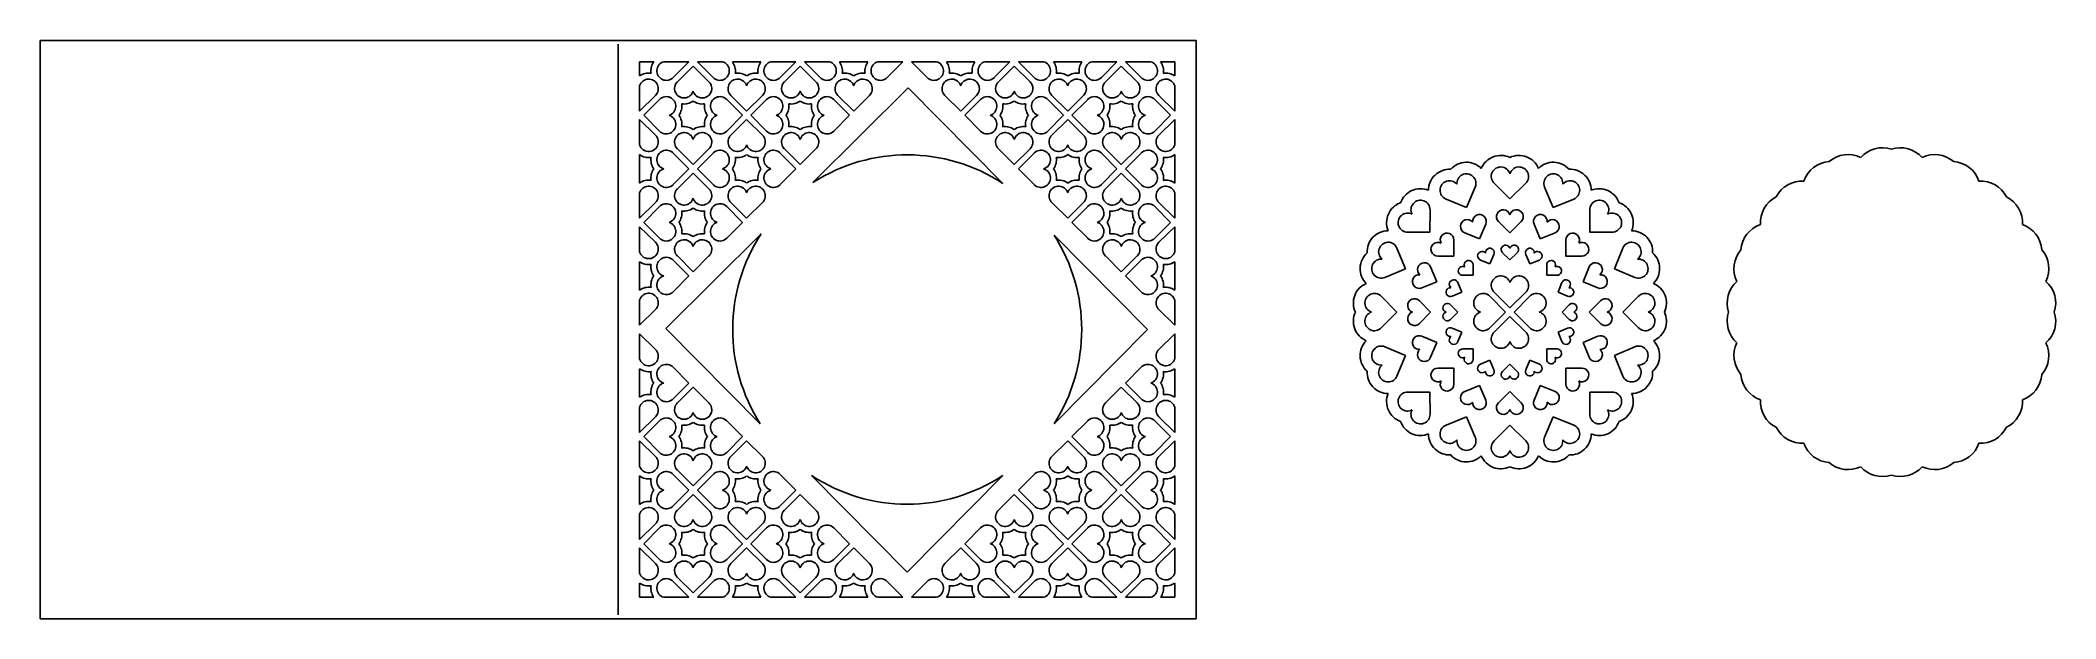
# Model space of a CAD drawing. Extents: x -224 to 273, y 84 to 226.
import ezdxf

# ---------------------------------------------------------------- set-up
doc = ezdxf.new("R2010")
doc.units = 0
doc.layers.get('0').update_dxf_attribs({"linetype": 'CONTINUOUS'})

msp = doc.modelspace()

# ---------------------------------------------------------------- linework, layer by layer
for p, q in [((-223.82, 226.36), (-223.82, 83.77)), ((-223.82, 226.36), (-81.23, 226.36)), ((-81.23, 226.36), (61.36, 226.36)), ((-81.23, 84.72), (-81.23, 225.41)), ((61.36, 226.36), (61.36, 83.77)), ((-72.44, 221.09), (-75.95, 221.09)), ((-75.95, 221.09), (-75.95, 217.58)), ((-63.8, 221.09), (-70, 221.09)), ((-63.8, 221.09), (-67.66, 217.19)), ((-62.75, 220.03), (-66.64, 216.17)), ((-62.75, 220.03), (-58.85, 216.17)), ((-55.49, 221.09), (-61.69, 221.09)), ((-61.69, 221.09), (-57.83, 217.19)), ((-46.04, 221.09), (-53.05, 221.09)), ((-37.39, 221.09), (-43.6, 221.09)), ((-37.39, 221.09), (-41.25, 217.19)), ((-36.34, 220.03), (-40.24, 216.17)), ((-36.34, 220.03), (-32.44, 216.17)), ((-35.29, 221.09), (-31.42, 217.19)), ((-29.08, 221.09), (-35.29, 221.09)), ((-19.63, 221.09), (-26.64, 221.09)), ((-10.98, 221.09), (-17.19, 221.09)), ((-10.98, 221.09), (-14.85, 217.19)), ((-8.88, 221.09), (-2.67, 221.09)), ((-8.88, 221.09), (-5.02, 217.19)), ((-0.23, 221.09), (6.78, 221.09)), ((9.22, 221.09), (15.43, 221.09)), ((15.43, 221.09), (11.56, 217.19)), ((16.48, 220.03), (12.58, 216.17)), ((16.48, 220.03), (20.38, 216.17)), ((17.53, 221.09), (23.73, 221.09)), ((17.53, 221.09), (21.39, 217.19)), ((26.17, 221.09), (33.19, 221.09)), ((35.63, 221.09), (41.83, 221.09)), ((41.83, 221.09), (37.97, 217.19)), ((42.89, 220.03), (38.99, 216.17)), ((42.89, 220.03), (46.78, 216.17)), ((43.94, 221.09), (50.14, 221.09)), ((43.94, 221.09), (47.8, 217.19)), ((52.58, 221.09), (56.09, 221.09)), ((56.09, 221.09), (56.09, 217.58)), ((-75.95, 215.14), (-75.95, 208.93)), ((-33.18, 191.32), (-9.65, 214.62)), ((-9.65, 214.62), (13.65, 191.1)), ((56.09, 215.14), (56.09, 208.93)), ((-75.95, 208.93), (-72.05, 212.8)), ((-74.9, 207.88), (-71.04, 211.78)), ((-50.59, 207.88), (-54.46, 211.78)), ((-49.54, 208.93), (-53.44, 212.8)), ((-49.54, 208.93), (-45.64, 212.8)), ((-48.49, 207.88), (-44.63, 211.78)), ((-24.19, 207.88), (-28.05, 211.78)), ((-23.13, 208.93), (-27.03, 212.8)), ((-23.13, 208.93), (-19.24, 212.8)), ((3.27, 208.93), (-0.62, 212.8)), ((3.27, 208.93), (7.17, 212.8)), ((4.33, 207.88), (8.19, 211.78)), ((28.63, 207.88), (24.77, 211.78)), ((29.68, 208.93), (25.78, 212.8)), ((29.68, 208.93), (33.58, 212.8)), ((30.73, 207.88), (34.6, 211.78)), ((55.04, 207.88), (51.17, 211.78)), ((56.09, 208.93), (52.19, 212.8)), ((-75.95, 206.83), (-72.05, 202.97)), ((-75.95, 206.83), (-75.95, 200.63)), ((-74.9, 207.88), (-71.04, 203.98)), ((-50.59, 207.88), (-54.46, 203.98)), ((-49.54, 206.83), (-53.44, 202.97)), ((-49.54, 206.83), (-45.64, 202.97)), ((-48.49, 207.88), (-44.63, 203.98)), ((-24.19, 207.88), (-28.05, 203.98)), ((4.33, 207.88), (8.19, 203.98)), ((28.63, 207.88), (24.77, 203.98)), ((29.68, 206.83), (25.78, 202.97)), ((29.68, 206.83), (33.58, 202.97)), ((30.73, 207.88), (34.6, 203.98)), ((55.04, 207.88), (51.17, 203.98)), ((56.09, 206.83), (52.19, 202.97)), ((56.09, 206.83), (56.09, 200.63)), ((-62.75, 195.73), (-66.64, 199.59)), ((-62.75, 195.73), (-58.85, 199.59)), ((-36.34, 195.73), (-40.24, 199.59)), ((-36.34, 195.73), (-32.44, 199.59)), ((16.48, 195.73), (12.58, 199.59)), ((16.48, 195.73), (20.38, 199.59)), ((42.89, 195.73), (38.99, 199.59)), ((42.89, 195.73), (46.78, 199.59)), ((-75.95, 198.19), (-75.95, 191.17)), ((-63.8, 194.68), (-67.66, 198.58)), ((-63.8, 194.68), (-67.66, 190.78)), ((-61.69, 194.68), (-57.83, 198.58)), ((-61.69, 194.68), (-57.83, 190.78)), ((-37.39, 194.68), (-41.25, 198.58)), ((-37.39, 194.68), (-41.25, 190.78)), ((17.53, 194.68), (21.39, 198.58)), ((17.53, 194.68), (21.39, 190.78)), ((41.83, 194.68), (37.97, 198.58)), ((41.83, 194.68), (37.97, 190.78)), ((43.94, 194.68), (47.8, 198.58)), ((43.94, 194.68), (47.8, 190.78)), ((56.09, 198.19), (56.09, 191.17)), ((-62.75, 193.63), (-66.64, 189.76)), ((-62.75, 193.63), (-58.85, 189.76)), ((42.89, 193.63), (38.99, 189.76)), ((42.89, 193.63), (46.78, 189.76)), ((128.09, 185.13), (130.21, 190.2)), ((138.77, 187.26), (134.87, 191.12)), ((138.77, 187.26), (142.67, 191.12)), ((149.45, 185.13), (147.32, 190.2)), ((-75.95, 188.73), (-75.95, 182.53)), ((-75.95, 182.53), (-72.05, 186.39)), ((-74.9, 181.47), (-71.04, 185.37)), ((-50.59, 181.47), (-54.46, 185.37)), ((-49.54, 182.53), (-53.44, 186.39)), ((-49.54, 182.53), (-45.64, 186.39)), ((29.68, 182.53), (25.78, 186.39)), ((29.68, 182.53), (33.58, 186.39)), ((30.73, 181.47), (34.6, 185.37)), ((55.04, 181.47), (51.17, 185.37)), ((56.09, 182.53), (52.19, 186.39)), ((56.09, 188.73), (56.09, 182.53)), ((119.04, 179.09), (119.06, 184.57)), ((128.09, 185.13), (123.01, 187.21)), ((149.45, 185.13), (154.53, 187.21)), ((158.5, 179.09), (158.48, 184.57)), ((-75.95, 180.42), (-72.05, 176.56)), ((-75.95, 180.42), (-75.95, 174.22)), ((-74.9, 181.47), (-71.04, 177.58)), ((-50.59, 181.47), (-54.46, 177.58)), ((30.73, 181.47), (34.6, 177.58)), ((55.04, 181.47), (51.17, 177.58)), ((56.09, 180.42), (52.19, 176.56)), ((56.09, 180.42), (56.09, 174.22)), ((119.04, 179.09), (113.55, 179.06)), ((131.29, 177.42), (132.82, 181.06)), ((138.77, 178.91), (135.96, 181.69)), ((138.77, 178.91), (141.58, 181.69)), ((146.25, 177.42), (144.72, 181.06)), ((158.5, 179.09), (163.99, 179.06)), ((-69.48, 155.34), (-45.96, 178.65)), ((26.32, 178.31), (49.35, 155.07)), ((112.99, 170.03), (110.91, 175.11)), ((124.95, 173.18), (124.96, 177.13)), ((131.29, 177.42), (127.63, 178.91)), ((146.25, 177.42), (149.91, 178.91)), ((152.59, 173.18), (152.58, 177.13)), ((164.55, 170.03), (166.63, 175.11)), ((-75.95, 171.78), (-75.95, 164.76)), ((-63.8, 168.27), (-67.66, 172.17)), ((-62.75, 169.32), (-66.64, 173.19)), ((-62.75, 169.32), (-58.85, 173.19)), ((42.89, 169.32), (38.99, 173.19)), ((42.89, 169.32), (46.78, 173.19)), ((43.94, 168.27), (47.8, 172.17)), ((56.09, 171.78), (56.09, 164.76)), ((112.99, 170.03), (107.93, 167.91)), ((120.71, 166.84), (119.21, 170.49)), ((124.95, 173.18), (120.99, 173.16)), ((129.68, 168.45), (129.69, 171)), ((133.85, 171.23), (131.48, 172.2)), ((133.85, 171.23), (134.84, 173.59)), ((138.77, 172.21), (136.95, 174.01)), ((138.77, 172.21), (140.58, 174.01)), ((143.69, 171.23), (142.7, 173.59)), ((143.69, 171.23), (146.06, 172.2)), ((147.86, 168.45), (147.85, 171)), ((152.59, 173.18), (156.54, 173.16)), ((156.83, 166.84), (158.33, 170.49)), ((164.55, 170.03), (169.61, 167.91)), ((-63.8, 168.27), (-67.66, 164.37)), ((43.94, 168.27), (47.8, 164.37)), ((120.71, 166.84), (117.06, 165.31)), ((126.89, 164.28), (124.53, 163.29)), ((126.89, 164.28), (125.92, 166.64)), ((129.68, 168.45), (127.12, 168.44)), ((138.77, 160.41), (134.87, 164.27)), ((138.77, 160.41), (142.67, 164.27)), ((147.86, 168.45), (150.42, 168.44)), ((150.65, 164.28), (151.62, 166.64)), ((150.65, 164.28), (153.01, 163.29)), ((156.83, 166.84), (160.47, 165.31)), ((-75.95, 162.32), (-75.95, 156.12)), ((-75.95, 156.12), (-72.05, 159.98)), ((56.09, 156.12), (52.19, 159.98)), ((56.09, 162.32), (56.09, 156.12)), ((110.87, 159.35), (107, 163.25)), ((110.87, 159.35), (107, 155.46)), ((119.22, 159.35), (116.44, 162.16)), ((119.22, 159.35), (116.44, 156.55)), ((125.91, 159.35), (124.11, 161.17)), ((125.91, 159.35), (124.11, 157.54)), ((137.72, 159.35), (133.85, 163.25)), ((137.72, 159.35), (133.85, 155.46)), ((139.82, 159.35), (143.68, 163.25)), ((139.82, 159.35), (143.68, 155.46)), ((151.63, 159.35), (153.43, 161.17)), ((151.63, 159.35), (153.43, 157.54)), ((158.32, 159.35), (161.1, 162.16)), ((158.32, 159.35), (161.1, 156.55)), ((166.67, 159.35), (170.54, 163.25)), ((166.67, 159.35), (170.54, 155.46)), ((-46.18, 131.82), (-69.48, 155.34)), ((26.32, 131.82), (49.35, 155.07)), ((126.89, 154.43), (124.53, 155.42)), ((126.89, 154.43), (125.92, 152.07)), ((138.77, 158.3), (134.87, 154.44)), ((138.77, 158.3), (142.67, 154.44)), ((150.65, 154.43), (153.01, 155.42)), ((150.65, 154.43), (151.62, 152.07)), ((-75.95, 154.01), (-72.05, 150.15)), ((-75.95, 154.01), (-75.95, 147.81)), ((56.09, 154.01), (52.19, 150.15)), ((56.09, 154.01), (56.09, 147.81)), ((112.99, 148.68), (107.93, 150.8)), ((120.71, 151.87), (117.06, 153.4)), ((120.71, 151.87), (119.21, 148.22)), ((129.68, 150.26), (127.12, 150.27)), ((129.68, 150.26), (129.69, 147.71)), ((147.86, 150.26), (147.85, 147.71)), ((147.86, 150.26), (150.42, 150.27)), ((156.83, 151.87), (160.47, 153.4)), ((156.83, 151.87), (158.33, 148.22)), ((164.55, 148.68), (169.61, 150.8)), ((-75.95, 145.37), (-75.95, 138.36)), ((-63.8, 141.86), (-67.66, 145.76)), ((43.94, 141.86), (47.8, 145.76)), ((56.09, 145.37), (56.09, 138.36)), ((112.99, 148.68), (110.91, 143.6)), ((124.95, 145.53), (120.99, 145.55)), ((124.95, 145.53), (124.96, 141.58)), ((133.85, 147.48), (131.48, 146.51)), ((133.85, 147.48), (134.84, 145.12)), ((138.77, 146.5), (136.95, 144.7)), ((138.77, 146.5), (140.58, 144.7)), ((143.69, 147.48), (142.7, 145.12)), ((143.69, 147.48), (146.06, 146.51)), ((152.59, 145.53), (152.58, 141.58)), ((152.59, 145.53), (156.54, 145.55)), ((164.55, 148.68), (166.63, 143.6)), ((-63.8, 141.86), (-67.66, 137.96)), ((-62.75, 140.81), (-66.64, 136.95)), ((-62.75, 140.81), (-58.85, 136.95)), ((42.89, 140.81), (38.99, 136.95)), ((42.89, 140.81), (46.78, 136.95)), ((43.94, 141.86), (47.8, 137.96)), ((119.04, 139.62), (113.55, 139.65)), ((119.04, 139.62), (119.06, 134.14)), ((131.29, 141.29), (127.63, 139.8)), ((131.29, 141.29), (132.82, 137.65)), ((138.77, 139.8), (135.96, 137.02)), ((138.77, 139.8), (141.58, 137.02)), ((146.25, 141.29), (144.72, 137.65)), ((146.25, 141.29), (149.91, 139.8)), ((158.5, 139.62), (158.48, 134.14)), ((158.5, 139.62), (163.99, 139.65)), ((-75.95, 135.92), (-75.95, 129.71)), ((56.09, 135.92), (56.09, 129.71)), ((-75.95, 129.71), (-72.05, 133.57)), ((-74.9, 128.66), (-71.04, 132.56)), ((-50.59, 128.66), (-54.46, 132.56)), ((30.73, 128.66), (34.6, 132.56)), ((55.04, 128.66), (51.17, 132.56)), ((56.09, 129.71), (52.19, 133.57)), ((128.09, 133.57), (123.01, 131.5)), ((128.09, 133.57), (130.21, 128.51)), ((138.77, 131.45), (134.87, 127.59)), ((138.77, 131.45), (142.67, 127.59)), ((149.45, 133.57), (147.32, 128.51)), ((149.45, 133.57), (154.53, 131.5)), ((-75.95, 127.61), (-72.05, 123.74)), ((-75.95, 127.61), (-75.95, 121.4)), ((-74.9, 128.66), (-71.04, 124.76)), ((-50.59, 128.66), (-54.46, 124.76)), ((-49.54, 127.61), (-53.44, 123.74)), ((-49.54, 127.61), (-45.64, 123.74)), ((29.68, 127.61), (25.78, 123.74)), ((29.68, 127.61), (33.58, 123.74)), ((30.73, 128.66), (34.6, 124.76)), ((55.04, 128.66), (51.17, 124.76)), ((56.09, 127.61), (52.19, 123.74)), ((56.09, 127.61), (56.09, 121.4)), ((-63.8, 115.46), (-67.66, 119.35)), ((-62.75, 116.51), (-66.64, 120.37)), ((-62.75, 116.51), (-58.85, 120.37)), ((-61.69, 115.46), (-57.83, 119.35)), ((-37.39, 115.46), (-41.25, 119.35)), ((17.53, 115.46), (21.39, 119.35)), ((41.83, 115.46), (37.97, 119.35)), ((42.89, 116.51), (38.99, 120.37)), ((42.89, 116.51), (46.78, 120.37)), ((43.94, 115.46), (47.8, 119.35)), ((-75.95, 118.96), (-75.95, 111.95)), ((-63.8, 115.46), (-67.66, 111.56)), ((-62.75, 114.4), (-66.64, 110.54)), ((-62.75, 114.4), (-58.85, 110.54)), ((-61.69, 115.46), (-57.83, 111.56)), ((-37.39, 115.46), (-41.25, 111.56)), ((-36.34, 114.4), (-40.24, 110.54)), ((-36.34, 114.4), (-32.44, 110.54)), ((-9.93, 95.24), (-33.51, 119.03)), ((-9.93, 95.24), (13.65, 119.03)), ((16.48, 114.4), (12.58, 110.54)), ((16.48, 114.4), (20.38, 110.54)), ((17.53, 115.46), (21.39, 111.56)), ((41.83, 115.46), (37.97, 111.56)), ((42.89, 114.4), (38.99, 110.54)), ((42.89, 114.4), (46.78, 110.54)), ((43.94, 115.46), (47.8, 111.56)), ((56.09, 118.96), (56.09, 111.95)), ((-75.95, 109.51), (-75.95, 103.3)), ((56.09, 109.51), (56.09, 103.3)), ((-75.95, 103.3), (-72.05, 107.17)), ((-74.9, 102.25), (-71.04, 106.15)), ((-50.59, 102.25), (-54.46, 106.15)), ((-49.54, 103.3), (-53.44, 107.17)), ((-49.54, 103.3), (-45.64, 107.17)), ((-48.49, 102.25), (-44.63, 106.15)), ((-24.19, 102.25), (-28.05, 106.15)), ((4.33, 102.25), (8.19, 106.15)), ((28.63, 102.25), (24.77, 106.15)), ((29.68, 103.3), (25.78, 107.17)), ((29.68, 103.3), (33.58, 107.17)), ((30.73, 102.25), (34.6, 106.15)), ((55.04, 102.25), (51.17, 106.15)), ((56.09, 103.3), (52.19, 107.17)), ((-75.95, 101.2), (-72.05, 97.34)), ((-75.95, 101.2), (-75.95, 94.99)), ((-74.9, 102.25), (-71.04, 98.35)), ((-50.59, 102.25), (-54.46, 98.35)), ((-49.54, 101.2), (-53.44, 97.34)), ((-49.54, 101.2), (-45.64, 97.34)), ((-48.49, 102.25), (-44.63, 98.35)), ((-24.19, 102.25), (-28.05, 98.35)), ((-23.13, 101.2), (-27.03, 97.34)), ((-23.13, 101.2), (-19.24, 97.34)), ((3.27, 101.2), (-0.62, 97.34)), ((3.27, 101.2), (7.17, 97.34)), ((4.33, 102.25), (8.19, 98.35)), ((28.63, 102.25), (24.77, 98.35)), ((29.68, 101.2), (25.78, 97.34)), ((29.68, 101.2), (33.58, 97.34)), ((30.73, 102.25), (34.6, 98.35)), ((55.04, 102.25), (51.17, 98.35)), ((56.09, 101.2), (52.19, 97.34)), ((56.09, 101.2), (56.09, 94.99)), ((-75.95, 92.55), (-75.95, 89.05)), ((-63.8, 89.05), (-67.66, 92.95)), ((-62.75, 90.1), (-66.64, 93.96)), ((-62.75, 90.1), (-58.85, 93.96)), ((-61.69, 89.05), (-57.83, 92.95)), ((-37.39, 89.05), (-41.25, 92.95)), ((-36.34, 90.1), (-40.24, 93.96)), ((-36.34, 90.1), (-32.44, 93.96)), ((-35.29, 89.05), (-31.42, 92.95)), ((-10.98, 89.05), (-14.85, 92.95)), ((-8.88, 89.05), (-5.02, 92.95)), ((15.43, 89.05), (11.56, 92.95)), ((16.48, 90.1), (12.58, 93.96)), ((16.48, 90.1), (20.38, 93.96)), ((17.53, 89.05), (21.39, 92.95)), ((41.83, 89.05), (37.97, 92.95)), ((42.89, 90.1), (38.99, 93.96)), ((42.89, 90.1), (46.78, 93.96)), ((43.94, 89.05), (47.8, 92.95)), ((56.09, 92.55), (56.09, 89.05)), ((-75.95, 89.05), (-72.44, 89.05)), ((-70, 89.05), (-63.8, 89.05)), ((-61.69, 89.05), (-55.49, 89.05)), ((-46.04, 89.05), (-53.05, 89.05)), ((-43.6, 89.05), (-37.39, 89.05)), ((-35.29, 89.05), (-29.08, 89.05)), ((-26.64, 89.05), (-19.63, 89.05)), ((-17.19, 89.05), (-10.98, 89.05)), ((-2.67, 89.05), (-8.88, 89.05)), ((6.78, 89.05), (-0.23, 89.05)), ((15.43, 89.05), (9.22, 89.05)), ((23.73, 89.05), (17.53, 89.05)), ((26.17, 89.05), (33.19, 89.05)), ((41.83, 89.05), (35.63, 89.05)), ((50.14, 89.05), (43.94, 89.05)), ((56.09, 89.05), (52.58, 89.05)), ((-223.82, 83.77), (-81.23, 83.77)), ((61.36, 83.77), (-81.23, 83.77))]:
    msp.add_line(p, q)
for centre, radius, start, end in [((-69.33, 218.84), 3.84, 144.1992, 188.6508), ((-69.33, 218.84), 2.35, 106.7351, 315.2655), ((-56.16, 218.84), 2.35, 224.7345, 73.2649), ((-56.16, 218.84), 3.84, 351.3492, 35.8008), ((-42.92, 218.84), 3.84, 144.1992, 188.6508), ((-42.92, 218.84), 2.35, 106.7351, 315.2655), ((-29.76, 218.84), 2.35, 224.7345, 73.2649), ((-29.76, 218.84), 3.84, 351.3492, 35.8008), ((-16.51, 218.84), 3.84, 144.1992, 188.6508), ((-16.51, 218.84), 2.35, 106.7351, 315.2655), ((-3.35, 218.84), 2.35, 224.7345, 73.2649), ((-3.35, 218.84), 3.84, 351.3492, 35.8008), ((9.9, 218.84), 3.84, 144.1992, 188.6508), ((9.9, 218.84), 2.35, 106.7351, 315.2655), ((23.06, 218.84), 2.35, 224.7345, 73.2649), ((23.06, 218.84), 3.84, 351.3492, 35.8008), ((36.3, 218.84), 3.84, 144.1992, 188.6508), ((36.3, 218.84), 2.35, 106.7351, 315.2655), ((49.47, 218.84), 2.35, 224.7345, 73.2649), ((49.47, 218.84), 3.84, 351.3492, 35.8008), ((-73.7, 214.46), 3.84, 81.3492, 125.8008), ((-73.7, 214.46), 2.35, 314.7345, 163.2649), ((-64.99, 214.5), 2.35, 134.7345, 343.2649), ((-60.5, 214.5), 2.35, 196.7351, 45.2655), ((-51.79, 214.46), 2.35, 16.7351, 225.2655), ((-51.79, 214.46), 3.84, 54.1992, 98.6508), ((-47.29, 214.46), 3.84, 81.3492, 125.8008), ((-47.29, 214.46), 2.35, 314.7345, 163.2649), ((-38.59, 214.5), 2.35, 134.7345, 343.2649), ((-34.09, 214.5), 2.35, 196.7351, 45.2655), ((-25.38, 214.46), 2.35, 16.7351, 225.2655), ((-25.38, 214.46), 3.84, 54.1992, 98.6508), ((-20.89, 214.46), 3.84, 81.3492, 125.8008), ((-20.89, 214.46), 2.35, 314.7345, 163.2649), ((1.03, 214.46), 2.35, 16.7351, 225.2655), ((1.03, 214.46), 3.84, 54.1992, 98.6508), ((5.52, 214.46), 3.84, 81.3492, 125.8008), ((5.52, 214.46), 2.35, 314.7345, 163.2649), ((14.23, 214.5), 2.35, 134.7345, 343.2649), ((18.72, 214.5), 2.35, 196.7351, 45.2655), ((27.43, 214.46), 2.35, 16.7351, 225.2655), ((27.43, 214.46), 3.84, 54.1992, 98.6508), ((31.93, 214.46), 3.84, 81.3492, 125.8008), ((31.93, 214.46), 2.35, 314.7345, 163.2649), ((40.64, 214.5), 2.35, 134.7345, 343.2649), ((45.13, 214.5), 2.35, 196.7351, 45.2655), ((53.84, 214.46), 2.35, 16.7351, 225.2655), ((53.84, 214.46), 3.84, 54.1992, 98.6508), ((-69.37, 210.13), 2.35, 286.7351, 135.2655), ((-69.37, 210.13), 3.84, 324.1992, 8.6508), ((-64.99, 214.5), 3.84, 261.3492, 305.8008), ((-60.5, 214.5), 3.84, 234.1992, 278.6508), ((-56.12, 210.13), 3.84, 171.3492, 215.8008), ((-56.12, 210.13), 2.35, 44.7345, 253.2649), ((-42.96, 210.13), 2.35, 286.7351, 135.2655), ((-42.96, 210.13), 3.84, 324.1992, 8.6508), ((-38.59, 214.5), 3.84, 261.3492, 305.8008), ((-34.09, 214.5), 3.84, 234.1992, 278.6508), ((-29.72, 210.13), 3.84, 171.3492, 215.8008), ((-29.72, 210.13), 2.35, 44.7345, 253.2649), ((9.85, 210.13), 2.35, 286.7351, 135.2655), ((9.85, 210.13), 3.84, 324.1992, 8.6508), ((14.23, 214.5), 3.84, 261.3492, 305.8008), ((18.72, 214.5), 3.84, 234.1992, 278.6508), ((23.1, 210.13), 3.84, 171.3492, 215.8008), ((23.1, 210.13), 2.35, 44.7345, 253.2649), ((36.26, 210.13), 2.35, 286.7351, 135.2655), ((36.26, 210.13), 3.84, 324.1992, 8.6508), ((40.64, 214.5), 3.84, 261.3492, 305.8008), ((45.13, 214.5), 3.84, 234.1992, 278.6508), ((49.51, 210.13), 3.84, 171.3492, 215.8008), ((49.51, 210.13), 2.35, 44.7345, 253.2649), ((-69.37, 205.64), 2.35, 224.7345, 73.2649), ((-69.37, 205.64), 3.84, 351.3492, 35.8008), ((-64.99, 201.26), 3.84, 54.1992, 98.6508), ((-60.5, 201.26), 3.84, 81.3492, 125.8008), ((-56.12, 205.64), 3.84, 144.1992, 188.6508), ((-56.12, 205.64), 2.35, 106.7351, 315.2655), ((-42.96, 205.64), 2.35, 224.7345, 73.2649), ((-42.96, 205.64), 3.84, 351.3492, 35.8008), ((-38.59, 201.26), 3.84, 54.1992, 98.6508), ((-34.09, 201.26), 3.84, 81.3492, 125.8008), ((-29.72, 205.64), 3.84, 144.1992, 188.6508), ((-29.72, 205.64), 2.35, 106.7351, 315.2655), ((9.85, 205.64), 2.35, 224.7345, 73.2649), ((9.85, 205.64), 3.84, 351.3492, 35.8008), ((14.23, 201.26), 3.84, 54.1992, 98.6508), ((18.72, 201.26), 3.84, 81.3492, 125.8008), ((23.1, 205.64), 3.84, 144.1992, 188.6508), ((23.1, 205.64), 2.35, 106.7351, 315.2655), ((36.26, 205.64), 2.35, 224.7345, 73.2649), ((36.26, 205.64), 3.84, 351.3492, 35.8008), ((40.64, 201.26), 3.84, 54.1992, 98.6508), ((45.13, 201.26), 3.84, 81.3492, 125.8008), ((49.51, 205.64), 3.84, 144.1992, 188.6508), ((49.51, 205.64), 2.35, 106.7351, 315.2655), ((-73.7, 201.3), 2.35, 196.7351, 45.2655), ((-69.33, 196.93), 2.35, 44.7345, 253.2649), ((-64.99, 201.26), 2.35, 16.7351, 225.2655), ((-60.5, 201.26), 2.35, 314.7345, 163.2649), ((-56.16, 196.93), 2.35, 286.7351, 135.2655), ((-51.79, 201.3), 2.35, 134.7345, 343.2649), ((-47.29, 201.3), 2.35, 196.7351, 45.2655), ((-42.92, 196.93), 2.35, 44.7345, 253.2649), ((-38.59, 201.26), 2.35, 16.7351, 225.2655), ((-34.09, 201.26), 2.35, 314.7345, 163.2649), ((14.23, 201.26), 2.35, 16.7351, 225.2655), ((18.72, 201.26), 2.35, 314.7345, 163.2649), ((23.06, 196.93), 2.35, 286.7351, 135.2655), ((27.43, 201.3), 2.35, 134.7345, 343.2649), ((31.93, 201.3), 2.35, 196.7351, 45.2655), ((36.3, 196.93), 2.35, 44.7345, 253.2649), ((40.64, 201.26), 2.35, 16.7351, 225.2655), ((45.13, 201.26), 2.35, 314.7345, 163.2649), ((49.47, 196.93), 2.35, 286.7351, 135.2655), ((53.84, 201.3), 2.35, 134.7345, 343.2649), ((230.66, 192.79), 7.1, 71.5481, 138.7178), ((235.15, 192.79), 7.1, 41.2822, 108.4519), ((-73.7, 201.3), 3.84, 234.1992, 278.6508), ((-69.33, 196.93), 3.84, 171.3492, 215.8008), ((-69.33, 192.43), 3.84, 144.1992, 188.6508), ((-69.33, 192.43), 2.35, 106.7351, 315.2655), ((-56.16, 192.43), 2.35, 224.7345, 73.2649), ((-56.16, 196.93), 3.84, 324.1992, 8.6508), ((-56.16, 192.43), 3.84, 351.3492, 35.8008), ((-51.79, 201.3), 3.84, 261.3492, 305.8008), ((-47.29, 201.3), 3.84, 234.1992, 278.6508), ((-42.92, 196.93), 3.84, 171.3492, 215.8008), ((-42.92, 192.43), 3.84, 144.1992, 188.6508), ((-42.92, 192.43), 2.35, 106.7351, 315.2655), ((-9.93, 155.07), 43.06, 56.7986, 122.6703), ((23.06, 192.43), 2.35, 224.7345, 73.2649), ((23.06, 196.93), 3.84, 324.1992, 8.6508), ((23.06, 192.43), 3.84, 351.3492, 35.8008), ((27.43, 201.3), 3.84, 261.3492, 305.8008), ((31.93, 201.3), 3.84, 234.1992, 278.6508), ((36.3, 196.93), 3.84, 171.3492, 215.8008), ((36.3, 192.43), 3.84, 144.1992, 188.6508), ((36.3, 192.43), 2.35, 106.7351, 315.2655), ((49.47, 192.43), 2.35, 224.7345, 73.2649), ((49.47, 196.93), 3.84, 324.1992, 8.6508), ((49.47, 192.43), 3.84, 351.3492, 35.8008), ((53.84, 201.3), 3.84, 261.3492, 305.8008), ((123.9, 189.38), 5.2, 86.8883, 179.9312), ((128.05, 191.1), 5.2, 45.0688, 138.1117), ((136.52, 192.79), 5.2, 64.3883, 157.4312), ((136.52, 192.79), 2.35, 16.7351, 225.2655), ((141.02, 192.79), 5.2, 22.5688, 115.6117), ((141.02, 192.79), 2.35, 314.7345, 163.2649), ((149.49, 191.1), 5.2, 41.8883, 134.9312), ((153.64, 189.38), 5.2, 0.0688, 93.1117), ((218.03, 189.38), 7.1, 94.0481, 161.2178), ((222.18, 191.1), 7.1, 63.7822, 130.9519), ((243.62, 191.1), 7.1, 49.0481, 116.2178), ((247.77, 189.38), 7.1, 18.7822, 85.9519), ((-73.7, 188.06), 3.84, 81.3492, 125.8008), ((-73.7, 188.06), 2.35, 314.7345, 163.2649), ((-64.99, 188.1), 2.35, 134.7345, 343.2649), ((-60.5, 188.1), 2.35, 196.7351, 45.2655), ((-51.79, 188.06), 2.35, 16.7351, 225.2655), ((-51.79, 188.06), 3.84, 54.1992, 98.6508), ((-47.29, 188.06), 3.84, 81.3492, 125.8008), ((-47.29, 188.06), 2.35, 314.7345, 163.2649), ((27.43, 188.06), 2.35, 16.7351, 225.2655), ((27.43, 188.06), 3.84, 54.1992, 98.6508), ((31.93, 188.06), 3.84, 81.3492, 125.8008), ((31.93, 188.06), 2.35, 314.7345, 163.2649), ((40.64, 188.1), 2.35, 134.7345, 343.2649), ((45.13, 188.1), 2.35, 196.7351, 45.2655), ((53.84, 188.06), 2.35, 16.7351, 225.2655), ((53.84, 188.06), 3.84, 54.1992, 98.6508), ((116.72, 184.58), 5.2, 67.5688, 160.6117), ((123.9, 189.38), 2.35, 39.2351, 247.7655), ((128.05, 191.1), 2.35, 337.2345, 185.7649), ((149.49, 191.1), 2.35, 354.2351, 202.7655), ((153.64, 189.38), 2.35, 292.2345, 140.7649), ((160.82, 184.58), 5.2, 19.3883, 112.4312), ((210.85, 184.58), 7.1, 86.2822, 153.4519), ((254.95, 184.58), 7.1, 26.5481, 93.7178), ((-69.37, 183.72), 2.35, 286.7351, 135.2655), ((-69.37, 183.72), 3.84, 324.1992, 8.6508), ((-64.99, 188.1), 3.84, 261.3492, 305.8008), ((-60.5, 188.1), 3.84, 234.1992, 278.6508), ((-56.12, 183.72), 3.84, 171.3492, 215.8008), ((-56.12, 183.72), 2.35, 44.7345, 253.2649), ((36.26, 183.72), 2.35, 286.7351, 135.2655), ((36.26, 183.72), 3.84, 324.1992, 8.6508), ((40.64, 188.1), 3.84, 261.3492, 305.8008), ((45.13, 188.1), 3.84, 234.1992, 278.6508), ((49.51, 183.72), 3.84, 171.3492, 215.8008), ((49.51, 183.72), 2.35, 44.7345, 253.2649), ((113.54, 181.41), 5.2, 109.3883, 202.4312), ((116.72, 184.58), 2.35, 359.7345, 208.2649), ((137.15, 182.89), 1.69, 16.7351, 225.2655), ((140.39, 182.89), 1.69, 314.7345, 163.2649), ((160.82, 184.58), 2.35, 331.7351, 180.2655), ((164, 181.41), 5.2, 337.5688, 70.6117), ((207.67, 181.41), 7.1, 116.5481, 183.7178), ((258.13, 181.41), 7.1, 356.2822, 63.4519), ((-69.37, 179.23), 2.35, 224.7345, 73.2649), ((-69.37, 179.23), 3.84, 351.3492, 35.8008), ((-56.12, 179.23), 3.84, 144.1992, 188.6508), ((-56.12, 179.23), 2.35, 106.7351, 315.2655), ((36.26, 179.23), 2.35, 224.7345, 73.2649), ((36.26, 179.23), 3.84, 351.3492, 35.8008), ((49.51, 179.23), 3.84, 144.1992, 188.6508), ((49.51, 179.23), 2.35, 106.7351, 315.2655), ((108.74, 174.23), 5.2, 90.0688, 183.1117), ((113.54, 181.41), 2.35, 61.7351, 270.2655), ((128.27, 180.48), 1.69, 39.2351, 247.7655), ((131.26, 181.71), 1.69, 337.2345, 185.7649), ((146.28, 181.71), 1.69, 354.2351, 202.7655), ((149.27, 180.48), 1.69, 292.2345, 140.7649), ((164, 181.41), 2.35, 269.7345, 118.2649), ((168.8, 174.23), 5.2, 356.8883, 89.9312), ((202.87, 174.23), 7.1, 108.7822, 175.9519), ((262.93, 174.23), 7.1, 4.0481, 71.2178), ((-73.7, 174.89), 2.35, 196.7351, 45.2655), ((-64.99, 174.85), 2.35, 16.7351, 225.2655), ((-64.99, 174.85), 3.84, 54.1992, 98.6508), ((-60.5, 174.85), 3.84, 81.3492, 125.8008), ((-60.5, 174.85), 2.35, 314.7345, 163.2649), ((-9.93, 155.07), 43.06, 146.7986, 212.6703), ((-9.93, 155.07), 43.06, 327.3297, 32.6703), ((40.64, 174.85), 2.35, 16.7351, 225.2655), ((40.64, 174.85), 3.84, 54.1992, 98.6508), ((45.13, 174.85), 3.84, 81.3492, 125.8008), ((45.13, 174.85), 2.35, 314.7345, 163.2649), ((53.84, 174.89), 2.35, 134.7345, 343.2649), ((108.74, 174.23), 2.35, 22.2345, 230.7649), ((120.99, 174.85), 1.69, 61.7351, 270.2655), ((123.27, 177.14), 1.69, 359.7345, 208.2649), ((131.9, 173.21), 1.09, 39.2351, 247.7655), ((133.83, 174.01), 1.09, 337.2345, 185.7649), ((137.72, 174.79), 1.09, 16.7351, 225.2655), ((139.82, 174.79), 1.09, 314.7345, 163.2649), ((143.71, 174.01), 1.09, 354.2351, 202.7655), ((145.64, 173.21), 1.09, 292.2345, 140.7649), ((154.26, 177.14), 1.69, 331.7351, 180.2655), ((156.55, 174.85), 1.69, 269.7345, 118.2649), ((168.8, 174.23), 2.35, 309.2351, 157.7655), ((201.15, 170.07), 7.1, 139.0481, 206.2178), ((264.65, 170.07), 7.1, 333.7822, 40.9519), ((-73.7, 174.89), 3.84, 234.1992, 278.6508), ((-69.33, 170.52), 3.84, 171.3492, 215.8008), ((-69.33, 170.52), 2.35, 44.7345, 253.2649), ((49.47, 170.52), 2.35, 286.7351, 135.2655), ((49.47, 170.52), 3.84, 324.1992, 8.6508), ((53.84, 174.89), 3.84, 261.3492, 305.8008), ((107.02, 170.07), 5.2, 131.8883, 224.9312), ((107.02, 170.07), 2.35, 84.2351, 292.7655), ((117.65, 169.85), 1.69, 22.2345, 230.7649), ((127.12, 169.53), 1.09, 61.7351, 270.2655), ((128.6, 171.01), 1.09, 359.7345, 208.2649), ((148.94, 171.01), 1.09, 331.7351, 180.2655), ((150.42, 169.53), 1.09, 269.7345, 118.2649), ((159.89, 169.85), 1.69, 309.2351, 157.7655), ((170.52, 170.07), 2.35, 247.2345, 95.7649), ((170.52, 170.07), 5.2, 315.0688, 48.1117), ((-73.7, 161.65), 3.84, 81.3492, 125.8008), ((-69.33, 166.02), 3.84, 144.1992, 188.6508), ((-69.33, 166.02), 2.35, 106.7351, 315.2655), ((49.47, 166.02), 2.35, 224.7345, 73.2649), ((49.47, 166.02), 3.84, 351.3492, 35.8008), ((53.84, 161.65), 3.84, 54.1992, 98.6508), ((105.34, 161.6), 5.2, 112.5688, 205.6117), ((116.41, 166.87), 1.69, 84.2351, 292.7655), ((124.11, 164.29), 1.09, 84.2351, 292.7655), ((124.91, 166.23), 1.09, 22.2345, 230.7649), ((136.52, 165.94), 2.35, 16.7351, 225.2655), ((141.02, 165.94), 2.35, 314.7345, 163.2649), ((152.63, 166.23), 1.09, 309.2351, 157.7655), ((153.43, 164.29), 1.09, 247.2345, 95.7649), ((161.13, 166.87), 1.69, 247.2345, 95.7649), ((172.2, 161.6), 5.2, 334.3883, 67.4312), ((199.47, 161.6), 7.1, 131.2822, 198.4519), ((266.34, 161.6), 7.1, 341.5481, 48.7178), ((-73.7, 161.65), 2.35, 314.7345, 163.2649), ((53.84, 161.65), 2.35, 16.7351, 225.2655), ((105.34, 157.11), 5.2, 154.3883, 247.4312), ((105.34, 161.6), 2.35, 44.7345, 253.2649), ((105.34, 157.11), 2.35, 106.7351, 315.2655), ((115.24, 160.97), 1.69, 44.7345, 253.2649), ((115.24, 157.74), 1.69, 106.7351, 315.2655), ((123.34, 160.4), 1.09, 44.7345, 253.2649), ((123.34, 158.31), 1.09, 106.7351, 315.2655), ((132.19, 161.6), 2.35, 44.7345, 253.2649), ((132.19, 157.11), 2.35, 106.7351, 315.2655), ((145.35, 161.6), 2.35, 286.7351, 135.2655), ((145.35, 157.11), 2.35, 224.7345, 73.2649), ((154.2, 160.4), 1.09, 286.7351, 135.2655), ((154.2, 158.31), 1.09, 224.7345, 73.2649), ((162.3, 160.97), 1.69, 286.7351, 135.2655), ((162.3, 157.74), 1.69, 224.7345, 73.2649), ((172.2, 161.6), 2.35, 286.7351, 135.2655), ((172.2, 157.11), 2.35, 224.7345, 73.2649), ((172.2, 157.11), 5.2, 292.5688, 25.6117), ((199.47, 157.11), 7.1, 161.5481, 228.7178), ((266.34, 157.11), 7.1, 311.2822, 18.4519), ((124.11, 154.42), 1.09, 67.2345, 275.7649), ((136.52, 152.77), 2.35, 134.7345, 343.2649), ((141.02, 152.77), 2.35, 196.7351, 45.2655), ((153.43, 154.42), 1.09, 264.2351, 112.7655), ((-73.7, 148.49), 2.35, 196.7351, 45.2655), ((53.84, 148.49), 2.35, 134.7345, 343.2649), ((107.02, 148.64), 5.2, 135.0688, 228.1117), ((107.02, 148.64), 2.35, 67.2345, 275.7649), ((116.41, 151.84), 1.69, 67.2345, 275.7649), ((117.65, 148.86), 1.69, 129.2351, 337.7655), ((124.91, 152.48), 1.09, 129.2351, 337.7655), ((127.12, 149.18), 1.09, 89.7345, 298.2649), ((150.42, 149.18), 1.09, 241.7351, 90.2655), ((152.63, 152.48), 1.09, 202.2345, 50.7649), ((159.89, 148.86), 1.69, 202.2345, 50.7649), ((161.13, 151.84), 1.69, 264.2351, 112.7655), ((170.52, 148.64), 2.35, 264.2351, 112.7655), ((170.52, 148.64), 5.2, 311.8883, 44.9312), ((201.15, 148.64), 7.1, 153.7822, 220.9519), ((264.65, 148.64), 7.1, 319.0481, 26.2178), ((-73.7, 148.49), 3.84, 234.1992, 278.6508), ((-69.33, 144.11), 3.84, 171.3492, 215.8008), ((-69.33, 144.11), 2.35, 44.7345, 253.2649), ((49.47, 144.11), 2.35, 286.7351, 135.2655), ((49.47, 144.11), 3.84, 324.1992, 8.6508), ((53.84, 148.49), 3.84, 261.3492, 305.8008), ((108.74, 144.48), 5.2, 176.8883, 269.9312), ((108.74, 144.48), 2.35, 129.2351, 337.7655), ((120.99, 143.86), 1.69, 89.7345, 298.2649), ((128.6, 147.7), 1.09, 151.7351, 0.2655), ((131.9, 145.5), 1.09, 112.2345, 320.7649), ((133.83, 144.7), 1.09, 174.2351, 22.7655), ((137.72, 143.92), 1.09, 134.7345, 343.2649), ((139.82, 143.92), 1.09, 196.7351, 45.2655), ((143.71, 144.7), 1.09, 157.2345, 5.7649), ((145.64, 145.5), 1.09, 219.2351, 67.7655), ((148.94, 147.7), 1.09, 179.7345, 28.2649), ((156.55, 143.86), 1.69, 241.7351, 90.2655), ((168.8, 144.48), 2.35, 202.2345, 50.7649), ((168.8, 144.48), 5.2, 270.0688, 3.1117), ((-69.33, 139.62), 3.84, 144.1992, 188.6508), ((-69.33, 139.62), 2.35, 106.7351, 315.2655), ((49.47, 139.62), 2.35, 224.7345, 73.2649), ((49.47, 139.62), 3.84, 351.3492, 35.8008), ((113.54, 137.3), 5.2, 157.5688, 250.6117), ((113.54, 137.3), 2.35, 89.7345, 298.2649), ((123.27, 141.57), 1.69, 151.7351, 0.2655), ((128.27, 138.23), 1.69, 112.2345, 320.7649), ((149.27, 138.23), 1.69, 219.2351, 67.7655), ((154.26, 141.57), 1.69, 179.7345, 28.2649), ((164, 137.3), 2.35, 241.7351, 90.2655), ((164, 137.3), 5.2, 289.3883, 22.4312), ((202.87, 144.48), 7.1, 184.0481, 251.2178), ((262.93, 144.48), 7.1, 288.7822, 355.9519), ((-73.7, 135.24), 3.84, 81.3492, 125.8008), ((-73.7, 135.24), 2.35, 314.7345, 163.2649), ((-64.99, 135.28), 2.35, 134.7345, 343.2649), ((-60.5, 135.28), 2.35, 196.7351, 45.2655), ((40.64, 135.28), 2.35, 134.7345, 343.2649), ((45.13, 135.28), 2.35, 196.7351, 45.2655), ((53.84, 135.24), 2.35, 16.7351, 225.2655), ((53.84, 135.24), 3.84, 54.1992, 98.6508), ((116.72, 134.13), 2.35, 151.7351, 0.2655), ((131.26, 137), 1.69, 174.2351, 22.7655), ((137.15, 135.82), 1.69, 134.7345, 343.2649), ((140.39, 135.82), 1.69, 196.7351, 45.2655), ((146.28, 137), 1.69, 157.2345, 5.7649), ((160.82, 134.13), 2.35, 179.7345, 28.2649), ((207.67, 137.3), 7.1, 176.2822, 243.4519), ((258.13, 137.3), 7.1, 296.5481, 3.7178), ((-69.37, 130.91), 2.35, 286.7351, 135.2655), ((-69.37, 130.91), 3.84, 324.1992, 8.6508), ((-64.99, 135.28), 3.84, 261.3492, 305.8008), ((-60.5, 135.28), 3.84, 234.1992, 278.6508), ((-56.12, 130.91), 3.84, 171.3492, 215.8008), ((-56.12, 130.91), 2.35, 44.7345, 253.2649), ((36.26, 130.91), 2.35, 286.7351, 135.2655), ((36.26, 130.91), 3.84, 324.1992, 8.6508), ((40.64, 135.28), 3.84, 261.3492, 305.8008), ((45.13, 135.28), 3.84, 234.1992, 278.6508), ((49.51, 130.91), 3.84, 171.3492, 215.8008), ((49.51, 130.91), 2.35, 44.7345, 253.2649), ((116.72, 134.13), 5.2, 199.3883, 292.4312), ((123.9, 129.33), 5.2, 180.0688, 273.1117), ((123.9, 129.33), 2.35, 112.2345, 320.7649), ((153.64, 129.33), 2.35, 219.2351, 67.7655), ((153.64, 129.33), 5.2, 266.8883, 359.9312), ((160.82, 134.13), 5.2, 247.5688, 340.6117), ((210.85, 134.13), 7.1, 206.5481, 273.7178), ((254.95, 134.13), 7.1, 266.2822, 333.4519), ((-69.37, 126.41), 2.35, 224.7345, 73.2649), ((-64.99, 122.04), 2.35, 16.7351, 225.2655), ((-69.37, 126.41), 3.84, 351.3492, 35.8008), ((-64.99, 122.04), 3.84, 54.1992, 98.6508), ((-60.5, 122.04), 3.84, 81.3492, 125.8008), ((-60.5, 122.04), 2.35, 314.7345, 163.2649), ((-56.12, 126.41), 3.84, 144.1992, 188.6508), ((-56.12, 126.41), 2.35, 106.7351, 315.2655), ((36.26, 126.41), 2.35, 224.7345, 73.2649), ((40.64, 122.04), 2.35, 16.7351, 225.2655), ((36.26, 126.41), 3.84, 351.3492, 35.8008), ((40.64, 122.04), 3.84, 54.1992, 98.6508), ((45.13, 122.04), 3.84, 81.3492, 125.8008), ((45.13, 122.04), 2.35, 314.7345, 163.2649), ((49.51, 126.41), 3.84, 144.1992, 188.6508), ((49.51, 126.41), 2.35, 106.7351, 315.2655), ((128.05, 127.61), 2.35, 174.2351, 22.7655), ((136.52, 125.92), 2.35, 134.7345, 343.2649), ((141.02, 125.92), 2.35, 196.7351, 45.2655), ((149.49, 127.61), 2.35, 157.2345, 5.7649), ((218.03, 129.33), 7.1, 198.7822, 265.9519), ((247.77, 129.33), 7.1, 274.0481, 341.2178), ((-73.7, 122.08), 2.35, 196.7351, 45.2655), ((-69.33, 117.7), 2.35, 44.7345, 253.2649), ((-56.16, 117.7), 2.35, 286.7351, 135.2655), ((-51.79, 122.08), 2.35, 134.7345, 343.2649), ((-47.29, 122.08), 2.35, 196.7351, 45.2655), ((-42.92, 117.7), 2.35, 44.7345, 253.2649), ((23.06, 117.7), 2.35, 286.7351, 135.2655), ((27.43, 122.08), 2.35, 134.7345, 343.2649), ((31.93, 122.08), 2.35, 196.7351, 45.2655), ((36.3, 117.7), 2.35, 44.7345, 253.2649), ((49.47, 117.7), 2.35, 286.7351, 135.2655), ((53.84, 122.08), 2.35, 134.7345, 343.2649), ((128.05, 127.61), 5.2, 221.8883, 314.9312), ((136.52, 125.92), 5.2, 202.5688, 295.6117), ((141.02, 125.92), 5.2, 244.3883, 337.4312), ((149.49, 127.61), 5.2, 225.0688, 318.1117), ((222.18, 127.61), 7.1, 229.0481, 296.2178), ((230.66, 125.92), 7.1, 221.2822, 288.4519), ((235.15, 125.92), 7.1, 251.5481, 318.7178), ((243.62, 127.61), 7.1, 243.7822, 310.9519), ((-73.7, 122.08), 3.84, 234.1992, 278.6508), ((-69.33, 117.7), 3.84, 171.3492, 215.8008), ((-69.33, 113.21), 3.84, 144.1992, 188.6508), ((-69.33, 113.21), 2.35, 106.7351, 315.2655), ((-56.16, 113.21), 2.35, 224.7345, 73.2649), ((-56.16, 117.7), 3.84, 324.1992, 8.6508), ((-56.16, 113.21), 3.84, 351.3492, 35.8008), ((-51.79, 122.08), 3.84, 261.3492, 305.8008), ((-47.29, 122.08), 3.84, 234.1992, 278.6508), ((-42.92, 117.7), 3.84, 171.3492, 215.8008), ((-42.92, 113.21), 3.84, 144.1992, 188.6508), ((-42.92, 113.21), 2.35, 106.7351, 315.2655), ((-9.93, 155.07), 43.06, 236.7986, 303.2014), ((23.06, 113.21), 2.35, 224.7345, 73.2649), ((23.06, 117.7), 3.84, 324.1992, 8.6508), ((23.06, 113.21), 3.84, 351.3492, 35.8008), ((27.43, 122.08), 3.84, 261.3492, 305.8008), ((31.93, 122.08), 3.84, 234.1992, 278.6508), ((36.3, 117.7), 3.84, 171.3492, 215.8008), ((36.3, 113.21), 3.84, 144.1992, 188.6508), ((36.3, 113.21), 2.35, 106.7351, 315.2655), ((49.47, 113.21), 2.35, 224.7345, 73.2649), ((49.47, 117.7), 3.84, 324.1992, 8.6508), ((49.47, 113.21), 3.84, 351.3492, 35.8008), ((53.84, 122.08), 3.84, 261.3492, 305.8008), ((-73.7, 108.83), 3.84, 81.3492, 125.8008), ((-73.7, 108.83), 2.35, 314.7345, 163.2649), ((-64.99, 108.87), 2.35, 134.7345, 343.2649), ((-60.5, 108.87), 2.35, 196.7351, 45.2655), ((-51.79, 108.83), 2.35, 16.7351, 225.2655), ((-51.79, 108.83), 3.84, 54.1992, 98.6508), ((-47.29, 108.83), 3.84, 81.3492, 125.8008), ((-47.29, 108.83), 2.35, 314.7345, 163.2649), ((-38.59, 108.87), 2.35, 134.7345, 343.2649), ((-34.09, 108.87), 2.35, 196.7351, 45.2655), ((14.23, 108.87), 2.35, 134.7345, 343.2649), ((18.72, 108.87), 2.35, 196.7351, 45.2655), ((27.43, 108.83), 2.35, 16.7351, 225.2655), ((27.43, 108.83), 3.84, 54.1992, 98.6508), ((31.93, 108.83), 3.84, 81.3492, 125.8008), ((31.93, 108.83), 2.35, 314.7345, 163.2649), ((40.64, 108.87), 2.35, 134.7345, 343.2649), ((45.13, 108.87), 2.35, 196.7351, 45.2655), ((53.84, 108.83), 2.35, 16.7351, 225.2655), ((53.84, 108.83), 3.84, 54.1992, 98.6508), ((-69.37, 104.5), 2.35, 286.7351, 135.2655), ((-69.37, 104.5), 3.84, 324.1992, 8.6508), ((-64.99, 108.87), 3.84, 261.3492, 305.8008), ((-60.5, 108.87), 3.84, 234.1992, 278.6508), ((-56.12, 104.5), 3.84, 171.3492, 215.8008), ((-56.12, 104.5), 2.35, 44.7345, 253.2649), ((-42.96, 104.5), 2.35, 286.7351, 135.2655), ((-42.96, 104.5), 3.84, 324.1992, 8.6508), ((-38.59, 108.87), 3.84, 261.3492, 305.8008), ((-34.09, 108.87), 3.84, 234.1992, 278.6508), ((-29.72, 104.5), 3.84, 171.3492, 215.8008), ((-29.72, 104.5), 2.35, 44.7345, 253.2649), ((9.85, 104.5), 2.35, 286.7351, 135.2655), ((9.85, 104.5), 3.84, 324.1992, 8.6508), ((14.23, 108.87), 3.84, 261.3492, 305.8008), ((18.72, 108.87), 3.84, 234.1992, 278.6508), ((23.1, 104.5), 3.84, 171.3492, 215.8008), ((23.1, 104.5), 2.35, 44.7345, 253.2649), ((36.26, 104.5), 2.35, 286.7351, 135.2655), ((36.26, 104.5), 3.84, 324.1992, 8.6508), ((40.64, 108.87), 3.84, 261.3492, 305.8008), ((45.13, 108.87), 3.84, 234.1992, 278.6508), ((49.51, 104.5), 3.84, 171.3492, 215.8008), ((49.51, 104.5), 2.35, 44.7345, 253.2649), ((-69.37, 100), 2.35, 224.7345, 73.2649), ((-69.37, 100), 3.84, 351.3492, 35.8008), ((-64.99, 95.63), 3.84, 54.1992, 98.6508), ((-60.5, 95.63), 3.84, 81.3492, 125.8008), ((-56.12, 100), 3.84, 144.1992, 188.6508), ((-56.12, 100), 2.35, 106.7351, 315.2655), ((-42.96, 100), 2.35, 224.7345, 73.2649), ((-42.96, 100), 3.84, 351.3492, 35.8008), ((-38.59, 95.63), 3.84, 54.1992, 98.6508), ((-34.09, 95.63), 3.84, 81.3492, 125.8008), ((-29.72, 100), 3.84, 144.1992, 188.6508), ((-29.72, 100), 2.35, 106.7351, 315.2655), ((9.85, 100), 2.35, 224.7345, 73.2649), ((9.85, 100), 3.84, 351.3492, 35.8008), ((14.23, 95.63), 3.84, 54.1992, 98.6508), ((18.72, 95.63), 3.84, 81.3492, 125.8008), ((23.1, 100), 3.84, 144.1992, 188.6508), ((23.1, 100), 2.35, 106.7351, 315.2655), ((36.26, 100), 2.35, 224.7345, 73.2649), ((36.26, 100), 3.84, 351.3492, 35.8008), ((40.64, 95.63), 3.84, 54.1992, 98.6508), ((45.13, 95.63), 3.84, 81.3492, 125.8008), ((49.51, 100), 3.84, 144.1992, 188.6508), ((49.51, 100), 2.35, 106.7351, 315.2655), ((-73.7, 95.67), 2.35, 196.7351, 45.2655), ((-64.99, 95.63), 2.35, 16.7351, 225.2655), ((-60.5, 95.63), 2.35, 314.7345, 163.2649), ((-51.79, 95.67), 2.35, 134.7345, 343.2649), ((-47.29, 95.67), 2.35, 196.7351, 45.2655), ((-38.59, 95.63), 2.35, 16.7351, 225.2655), ((-34.09, 95.63), 2.35, 314.7345, 163.2649), ((-25.38, 95.67), 2.35, 134.7345, 343.2649), ((-20.89, 95.67), 2.35, 196.7351, 45.2655), ((1.03, 95.67), 2.35, 134.7345, 343.2649), ((5.52, 95.67), 2.35, 196.7351, 45.2655), ((14.23, 95.63), 2.35, 16.7351, 225.2655), ((18.72, 95.63), 2.35, 314.7345, 163.2649), ((27.43, 95.67), 2.35, 134.7345, 343.2649), ((31.93, 95.67), 2.35, 196.7351, 45.2655), ((40.64, 95.63), 2.35, 16.7351, 225.2655), ((45.13, 95.63), 2.35, 314.7345, 163.2649), ((53.84, 95.67), 2.35, 134.7345, 343.2649), ((-73.7, 95.67), 3.84, 234.1992, 278.6508), ((-69.33, 91.29), 3.84, 171.3492, 215.8008), ((-69.33, 91.29), 2.35, 44.7345, 253.2649), ((-56.16, 91.29), 2.35, 286.7351, 135.2655), ((-56.16, 91.29), 3.84, 324.1992, 8.6508), ((-51.79, 95.67), 3.84, 261.3492, 305.8008), ((-47.29, 95.67), 3.84, 234.1992, 278.6508), ((-42.92, 91.29), 3.84, 171.3492, 215.8008), ((-42.92, 91.29), 2.35, 44.7345, 253.2649), ((-29.76, 91.29), 2.35, 286.7351, 135.2655), ((-29.76, 91.29), 3.84, 324.1992, 8.6508), ((-25.38, 95.67), 3.84, 261.3492, 305.8008), ((-20.89, 95.67), 3.84, 234.1992, 278.6508), ((-16.51, 91.29), 3.84, 171.3492, 215.8008), ((-16.51, 91.29), 2.35, 44.7345, 253.2649), ((-3.35, 91.29), 2.35, 286.7351, 135.2655), ((-3.35, 91.29), 3.84, 324.1992, 8.6508), ((1.03, 95.67), 3.84, 261.3492, 305.8008), ((5.52, 95.67), 3.84, 234.1992, 278.6508), ((9.9, 91.29), 3.84, 171.3492, 215.8008), ((9.9, 91.29), 2.35, 44.7345, 253.2649), ((23.06, 91.29), 2.35, 286.7351, 135.2655), ((23.06, 91.29), 3.84, 324.1992, 8.6508), ((27.43, 95.67), 3.84, 261.3492, 305.8008), ((31.93, 95.67), 3.84, 234.1992, 278.6508), ((36.3, 91.29), 3.84, 171.3492, 215.8008), ((36.3, 91.29), 2.35, 44.7345, 253.2649), ((49.47, 91.29), 2.35, 286.7351, 135.2655), ((49.47, 91.29), 3.84, 324.1992, 8.6508), ((53.84, 95.67), 3.84, 261.3492, 305.8008)]:
    msp.add_arc(centre, radius, start, end)

doc.saveas('drawing.dxf')
